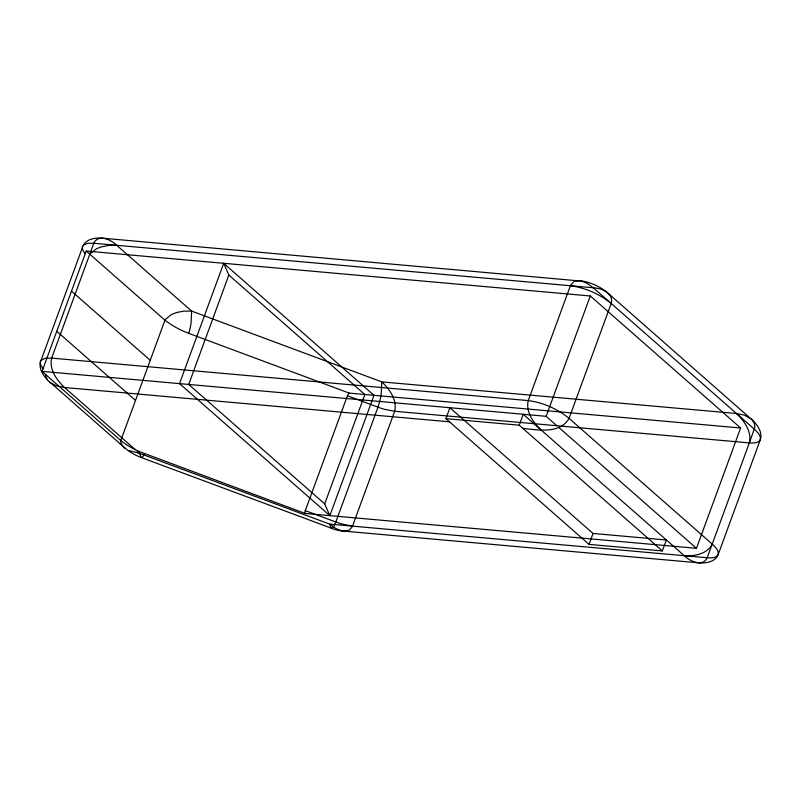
<?xml version="1.0" encoding="UTF-8"?>
<svg xmlns="http://www.w3.org/2000/svg" width="801" height="801" viewBox="0 0 801 801"><rect width="100%" height="100%" fill="white"/><g stroke="black" fill="none" stroke-linecap="round" stroke-linejoin="round"><path stroke-width="1.2" d="M128.751 450.562L139.444 453.296L329.622 524.094L335.929 528.58L342.137 530.963L698.402 562.813A31.499 17.792 25.1 0 0 718.157 554.592C719.078 550.227 715.013 546.803 712.209 544.079L569.05 418.352C557.436 408.91 543.108 402.533 528.239 400.59L51.654 358.107L44.966 358.297L40.831 360.45M120.46 440.36A49.632 28.035 25.1 0 0 140.325 451.924L305.071 513.431L696.459 548.315L740.615 427.994L349.226 393.101L188.796 333.376L189.897 329.151A234.563 132.515 25.1 0 0 191.079 322.853L191.639 311.088L116.726 245.296C111.229 239.849 98.263 233.512 93.807 243.254L51.654 358.107C48.971 369.331 56.741 380.185 64.531 387.494L135.369 449.701M522.793 428.345C537.271 429.917 560.249 434.292 569.05 418.352L611.203 303.489C614.157 293.386 601.401 288.11 593.311 287.769L93.807 243.254L87.629 243.344L83.454 245.076M40.701 361.271L82.843 246.408A31.499 17.792 25.1 0 1 102.598 238.187L581.796 281.141L587.283 283.444L593.311 287.769L754.362 429.216C757.165 431.939 761.23 435.364 760.299 439.729L718.157 554.592M223.689 263.299L179.534 383.629L329.852 515.644L374.007 395.314L223.689 263.299L228.846 275.053L364.845 394.503L324.695 503.889L329.852 515.644M228.846 275.053L188.696 384.45L324.695 503.889M305.041 513.431A13.677 7.73 25.1 0 1 305.301 510.637L347.424 395.774A22.738 12.846 25.1 0 1 349.246 393.121M332.185 528.62A31.499 17.792 25.1 0 0 343.739 531.203L349.246 530.172L352.27 526.778L394.683 411.273C397.376 400.049 389.596 389.206 381.807 381.887L191.639 311.088L183.779 311.148L177.692 312.27A55.069 31.109 25.1 0 0 170.543 315.113L164.706 319.979A51.034 28.836 25.1 0 0 184.48 331.614L188.796 333.376M445.887 418.663L449.902 407.729L593.06 533.456L666.382 539.994L662.367 550.928L589.045 544.39L445.887 418.663L519.208 425.201L662.367 550.928M519.208 425.201L523.223 414.267L684.274 555.704C689.781 561.151 702.747 567.478 707.193 557.746L749.346 442.893C752.029 431.669 744.259 420.815 736.469 413.506L381.807 381.887L381.186 394.082A235.314 132.946 25.1 0 1 380.155 399.569L377.982 407.148L335.839 522.002L333.807 526.387L331.764 528.33L141.086 457.481L139.444 453.296L137.121 451.243M749.436 442.633L754.812 427.454L754.502 423.709L752.309 420.034L608.039 293.226A31.499 17.792 25.1 0 0 579.183 280.67L574.077 281.481L570.632 285.136L528.239 400.59C525.556 411.814 533.326 422.668 541.116 429.977M556.875 425.731L546.142 416.31L590.297 295.98L87.149 251.134M589.045 544.39L593.06 533.456M712.209 544.079C707.303 554.052 694.387 556.355 684.274 555.704M144.641 453.706L142.778 456.74L141.086 457.481M718.036 554.873C715.774 558.387 710.827 557.907 707.193 557.746L329.622 524.094L331.254 528.28M89.792 254.187L95.82 249.211A55.199 31.179 25.1 0 1 101.116 246.968L109.076 245.336L116.726 245.296M42.994 371.454L546.142 416.31M449.471 421.807L64.531 387.494L56.39 385.812L50.323 382.688A10.763 6.078 25.1 0 1 47.85 380.355L46.158 377.461L45.637 374.518M352.53 526.137L342.498 524.184A50.313 28.425 25.1 0 1 335.839 522.002L305.281 510.627M736.469 413.506L744.55 415.208L751.198 418.953A31.499 17.792 25.1 0 1 760.299 439.729C758.277 443.554 753.02 443.053 749.346 442.893L394.683 411.273L384.65 409.331A50.313 28.425 25.1 0 1 377.982 407.148L347.424 395.774M570.392 285.737C585.251 287.669 599.589 294.047 611.203 303.489M590.297 295.98L740.615 427.994M558.788 427.424L696.459 548.315M71.499 291.153L150.238 360.31M56.781 331.264L135.509 400.42M49.802 382.047L124.716 447.839M85.206 253.777L83.084 250.693L82.283 247.879A10.773 6.088 25.1 0 1 82.573 246.287M43.064 368.64L40.941 365.546L40.13 362.743A10.773 6.088 25.1 0 1 40.42 361.151M120.55 440.31L121.071 443.253L122.763 446.147A10.773 6.088 25.1 0 0 124.535 447.919M139.935 457.041A31.489 17.792 25.1 0 1 124.716 447.849M47.399 379.764A31.499 17.792 25.1 0 1 40.18 363.294M86.218 251.043L42.053 371.374L120.791 440.52L164.956 320.2L86.218 251.043"/></g></svg>
